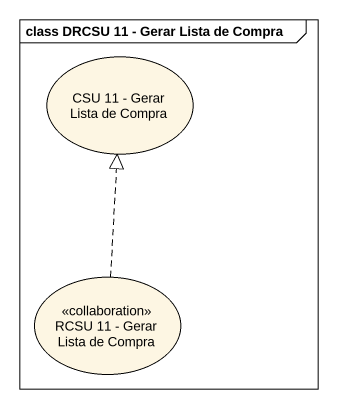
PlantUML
@startuml
mainframe class DRCSU 11 - Gerar Lista de Compra
usecase "CSU 11 - Gerar Lista de Compra" as CSU_11_Gerar_Lista_de_Compra
usecase "RCSU 11 - Gerar Lista de Compra" as RCSU_11_Gerar_Lista_de <<collaboration>>
RCSU_11_Gerar_Lista_de .up.|> CSU_11_Gerar_Lista_de_Compra
@enduml
